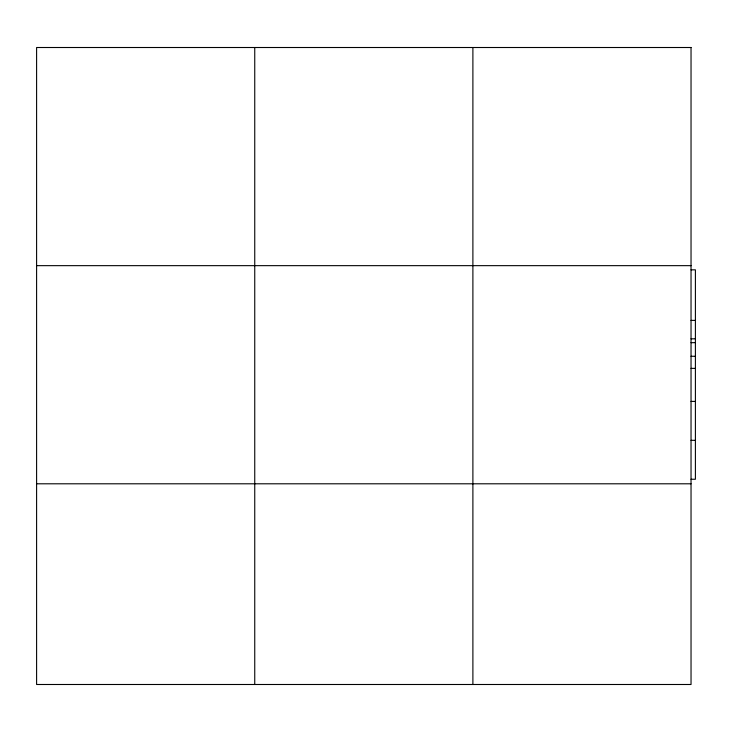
<?xml version="1.0" encoding="UTF-8"?>
<svg xmlns="http://www.w3.org/2000/svg" width="732" height="732" viewBox="0 0 732 732"><rect width="100%" height="100%" fill="white"/><g stroke="black" fill="none" stroke-linecap="round" stroke-linejoin="round"><path stroke-width="1.1" d="M36.6 265.652L691.035 265.652M691.035 269.834L695.4 269.834L695.4 479.25L691.035 479.25M691.035 320.387L695.4 320.387M691.035 338.825L695.4 338.825M691.035 342.668L695.4 342.668M691.035 356.274L695.4 356.274M691.035 368.379L695.4 368.379M691.035 401.411L695.4 401.411M691.035 440.325L695.4 440.325M36.6 483.797L691.035 483.797M472.89 47.507L472.89 684.493M254.745 47.507L254.745 684.493M691.035 47.507L36.6 47.507L36.6 684.493L691.035 684.493L691.035 47.507"/></g></svg>
